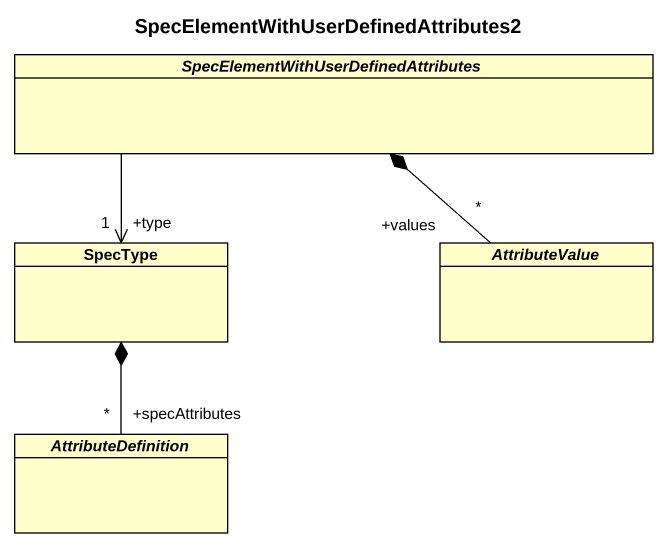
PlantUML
@startuml
title SpecElementWithUserDefinedAttributes2
hide circle
hide empty members
abstract class "SpecElementWithUserDefinedAttributes" as SpecElementWithUserDefinedAt
class SpecType
abstract class AttributeValue
abstract class AttributeDefinition
SpecElementWithUserDefinedAt --> "+type\n1" SpecType
AttributeValue "+values\n*" -up-* SpecElementWithUserDefinedAt
AttributeDefinition "+specAttributes\n*" -up-* SpecType
@enduml
